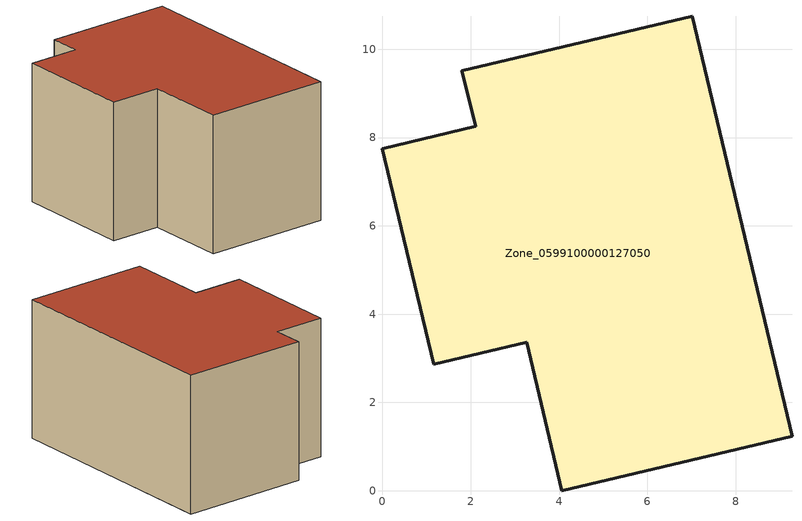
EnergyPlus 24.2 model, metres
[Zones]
Zone_0599100000127050
 floor ground (C_G): 0,7.75 2.11,8.25 1.79,9.51 7.01,10.75 9.28,1.24 4.07,0 3.27,3.37 1.16,2.86 z0
 wall outside (C_F): 2.11,8.25 0,7.75 1.16,2.86 3.27,3.37 4.07,0 9.28,1.24 7.01,10.75 1.79,9.51 2.11,8.25 z0:5.82
 roof outside (C_R): 4.07,0 9.28,1.24 7.01,10.75 1.79,9.51 2.11,8.25 0,7.75 1.16,2.86 3.27,3.37 z5.82
[BUILDING]
Pand.0599100000127050: North Axis=0; Terrain=City; Loads Convergence Tolerance Value=0.04; Temperature Convergence Tolerance Value=0.4; Solar Distribution=FullExterior; Maximum Number of Warmup Days=25; Minimum Number of Warmup Days=1
[Site:Location]
Rotterdam.The.Hague.AP_ZH_NLD Design_Conditions: Latitude=51.96; Longitude=4.45; Time Zone=1; Elevation=-4.5
[SITE:GROUNDTEMPERATURE:BUILDINGSURFACE]
18, 18, 18, 18, 18, 18, 18, 18, 18, 18, 18, 18
[MATERIAL] Thermal Absorptance=0.9; Solar Absorptance=0.7; Visible Absorptance=0.7
Name | Roughness | Thickness | Conductivity | Density | Specific Heat
G.TC.1975-1991 | MediumSmooth | 0.15 | 0.288461 | 540 | 1210
F.TC.1975-1991 | Rough | 0.3 | 0.230769 | 1920 | 840
R.TC.1975-1991 | MediumRough | 0.2 | 0.153846 | 1500 | 1000
[CONSTRUCTION]
C_G: G.TC.1975-1991
C_F: F.TC.1975-1991
C_R: R.TC.1975-1991
[ZONE]
Zone_0599100000127050: Type=1; Multiplier=1; Ceiling Height=Autocalculate; Volume=Autocalculate; Floor Area=autocalculate; Part of Total Floor Area=Yes
[ZONEINFILTRATION:DESIGNFLOWRATE]
Infil_Zone_0599100000127050: Zone or ZoneList or Space or SpaceList=Zone_0599100000127050; Schedule=AlwaysOn; Design Flow Rate Calculation Method=Flow/Area; Flow Rate per Floor Area=0.003; Constant Term Coefficient=1; Temperature Term Coefficient=0; Velocity Term Coefficient=0; Velocity Squared Term Coefficient=0
[HVACTEMPLATE:ZONE:IDEALLOADSAIRSYSTEM]
Zone_0599100000127050: Maximum Heating Supply Air Temperature=50; Minimum Cooling Supply Air Temperature=13; Maximum Heating Supply Air Humidity Ratio=0.0156; Minimum Cooling Supply Air Humidity Ratio=0.0077; Heating Limit=NoLimit; Cooling Limit=NoLimit; Dehumidification Control Type=ConstantSensibleHeatRatio; Cooling Sensible Heat Ratio=0.7; Dehumidification Setpoint=60; Humidification Control Type=None; Humidification Setpoint=30; Outdoor Air Method=None; Outdoor Air Flow Rate per Person=0.00944; Outdoor Air Flow Rate per Zone Floor Area=0; Outdoor Air Flow Rate per Zone=0; Demand Controlled Ventilation Type=None; Outdoor Air Economizer Type=NoEconomizer; Heat Recovery Type=None; Sensible Heat Recovery Effectiveness=0.7; Latent Heat Recovery Effectiveness=0.65
[ZONECONTROL:THERMOSTAT]
ThermostatControl_Zone_0599100000127050: Zone or ZoneList=Zone_0599100000127050; Control Type Schedule=DualSetpointControlType; Control 1=Thermostat_Zone_0599100000127050; Temperature Difference Between Cutout And Setpoint=0
[THERMOSTATSETPOINT:DUALSETPOINT]
Thermostat_Zone_0599100000127050: Heating Setpoint Temperature Schedule=HeatingSetpoint_Zone_0599100000127050; Cooling Setpoint Temperature Schedule=CoolingSetpoint_Zone_0599100000127050
[SCHEDULE:COMPACT]
HeatingSetpoint_Zone_0599100000127050: Through: 12/31, For: AllDays, Until: 24:00, 21
CoolingSetpoint_Zone_0599100000127050: Through: 12/31, For: AllDays, Until: 24:00, 24
DualSetpointControlType: Through: 12/31, For: AllDays, Until: 24:00, 4
AlwaysOn: Through: 12/31, For: AllDays, Until: 24:00, 1
